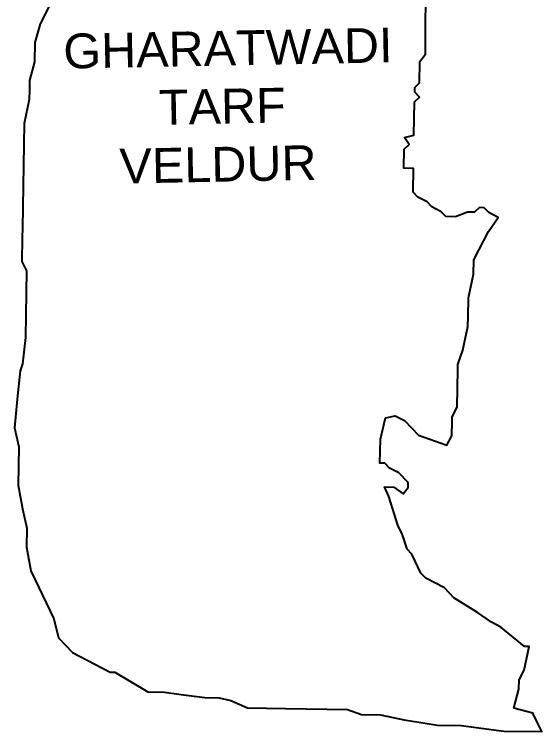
# Model space of a CAD drawing. Header units: metres. Extents: x 302122 to 307194, y 1940197 to 1944716.
# Drawn here: x 305545 to 307194, y 1940564 to 1942805 of the extents above; entities that cross this region are included whole.
import ezdxf

# ---------------------------------------------------------------- set-up
doc = ezdxf.new("R2010")
doc.units = ezdxf.units.M
doc.layers.add('VILLAGE BOUNDRY', color=10, linetype='Continuous')
doc.layers.add('VILLAGE NAME', color=250, linetype='Continuous')
doc.styles.get("Standard").update_dxf_attribs({"font": 'simplex.shx'})

msp = doc.modelspace()

# ---------------------------------------------------------------- linework, layer by layer
at = {"layer": 'VILLAGE BOUNDRY'}
msp.add_lwpolyline([(305655.6, 1942835.2), (305624.9, 1942776.2), (305609.1, 1942717), (305608.1, 1942657.5), (305592.2, 1942598.3), (305591.7, 1942568.5), (305591.3, 1942538.8), (305575.1, 1942464.7), (305569.7, 1942137.5), (305569.2, 1942107.8), (305568, 1942033.4), (305582.4, 1942003.4), (305579, 1941795.2), (305570.2, 1941713.6), (305562.4, 1941691.4), (305553.5, 1941602.3), (305544.6, 1941513.2), (305558.4, 1941453.5), (305556.5, 1941334.5), (305570.1, 1941259.9), (305584, 1941200.1), (305583, 1941140.7), (305596.6, 1941066), (305668.5, 1940916.1), (305682.5, 1940856.4), (305726.3, 1940811), (305844.3, 1940749.6), (305859.2, 1940749.3), (305962.3, 1940688.1), (306014.4, 1940687.3), (306073.7, 1940678.9), (306140.5, 1940670.3), (306185.1, 1940669.6), (306222.2, 1940661.5), (306273.8, 1940638.4), (306392.8, 1940636.4), (306586.2, 1940633.2), (306630.5, 1940617.6), (306690, 1940616.6), (306764.1, 1940600.5), (306868, 1940583.9), (306942.3, 1940582.7), (307075.9, 1940565.6), (307193.9, 1940563.6), (307180.7, 1940591.1), (307166.3, 1940621.1), (307107.1, 1940637), (307122.9, 1940696.2), (307123.4, 1940726), (307138.8, 1940755.5), (307154.9, 1940829.6), (307140, 1940829.9), (307066.6, 1940890.6), (307037.1, 1940906), (306993, 1940936.5), (306919.3, 1940982.3), (306890.1, 1941012.6), (306831.1, 1941043.4), (306816.4, 1941058.5), (306787.7, 1941118.5), (306773, 1941133.6), (306758.9, 1941178.5), (306744.5, 1941208.5), (306716.2, 1941298.3), (306701.8, 1941328.3), (306731.6, 1941327.8), (306761.1, 1941306.4), (306776.2, 1941327), (306776.5, 1941341.9), (306747.2, 1941372.2), (306717.7, 1941387.5), (306703.1, 1941402.9), (306688.2, 1941402.9), (306689.4, 1941477.3), (306705.4, 1941544), (306735.3, 1941550.9), (306764.8, 1941535.6), (306808.7, 1941490.2), (306897.5, 1941459), (306912.9, 1941488.5), (306913.6, 1941533.1), (306913.9, 1941548), (306929.2, 1941577.5), (306931.2, 1941696.5), (306931.4, 1941711.4), (306947, 1941755.8), (306963.2, 1941829.9), (306963.7, 1941859.7), (306964.7, 1941919.2), (306980.8, 1941993.3), (306981.5, 1942038), (307027.6, 1942126.5), (307058.1, 1942170.7), (307028.6, 1942186), (307014, 1942201.1), (306999.1, 1942201.4), (306984, 1942186.8), (306961.7, 1942187.1), (306924.2, 1942172.9), (306894.5, 1942173.4), (306879.8, 1942188.5), (306850.3, 1942203.8), (306835.7, 1942219), (306806.2, 1942234.4), (306791.5, 1942249.5), (306792.8, 1942323.9), (306763.1, 1942324.4), (306764, 1942383.9), (306779.1, 1942398.5), (306764.5, 1942421), (306794.5, 1942428), (306796.2, 1942532.2), (306811.4, 1942546.8), (306796.7, 1942561.9), (306797, 1942576.8), (306812.1, 1942591.4), (306813.2, 1942658.4), (306830.2, 1942680.5), (306830.2, 1942784.6), (306831.9, 1942836.4)], dxfattribs=at)

# ---------------------------------------------------------------- texts
at = {"layer": 'VILLAGE NAME', "insert": (305696.7, 1942744.4), "char_height": 108.748, "attachment_point": 1, "rotation": 1.1028}
msp.add_mtext_dynamic_manual_height_columns('{\\fArial|b0|i0|c0|p34;GHARATWADI \\P       TARF \\P    VELDUR}', width=1571.314, gutter_width=543.7, heights=[0], dxfattribs=at)

doc.saveas('drawing.dxf')
